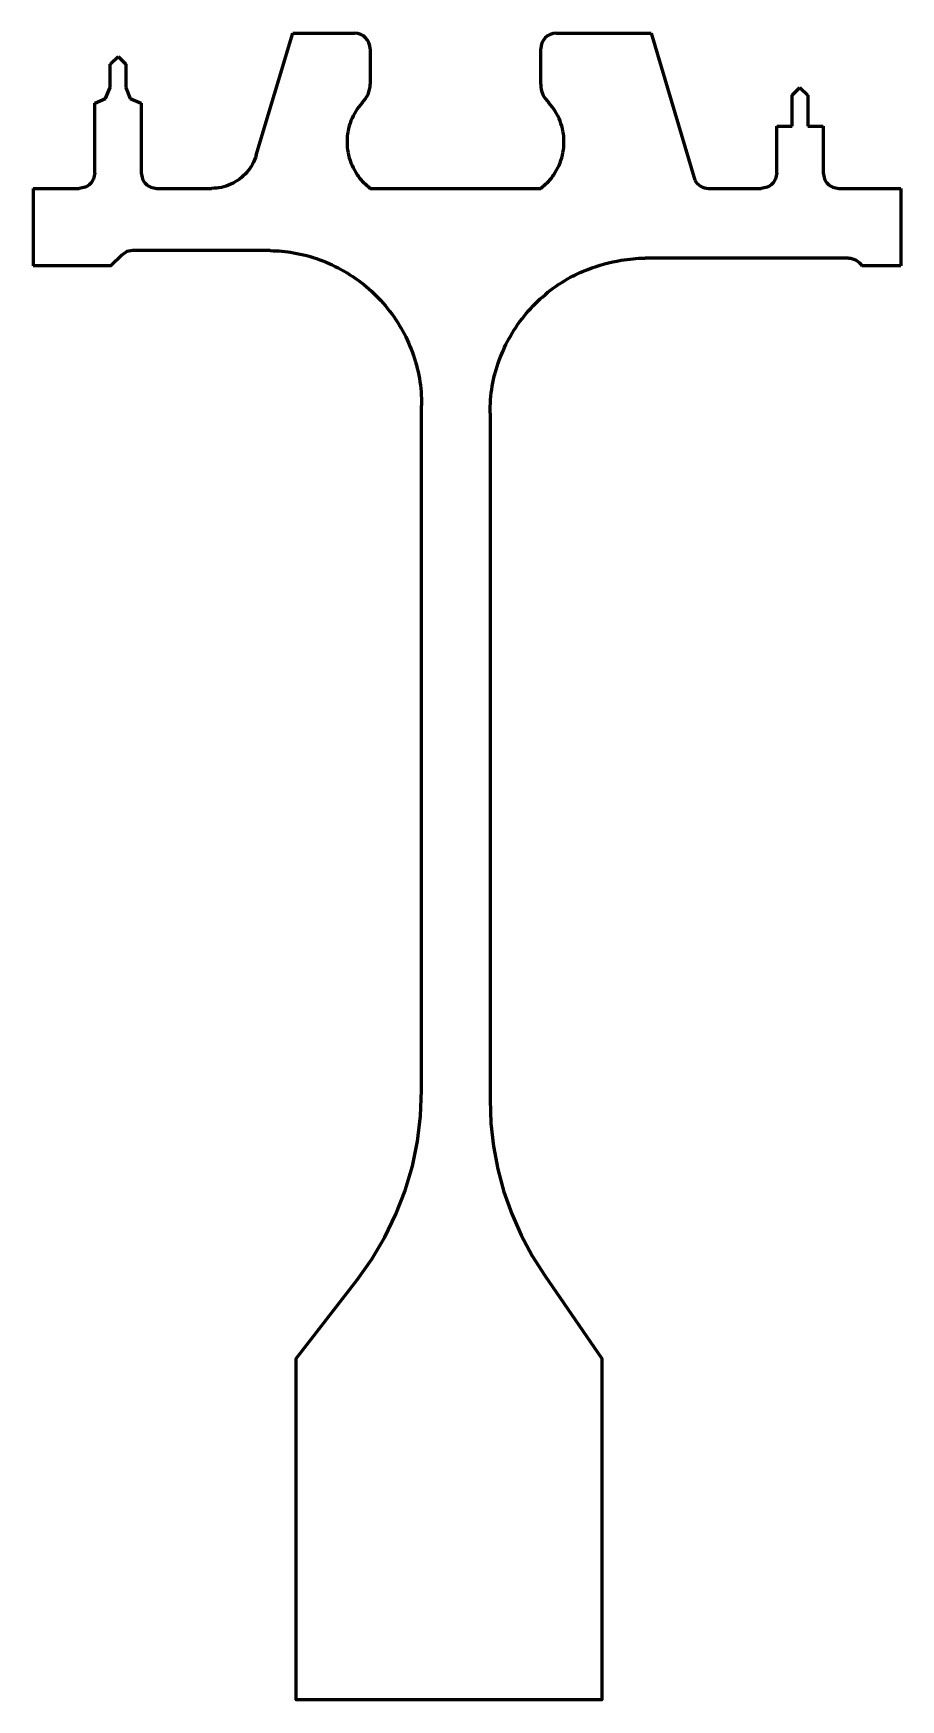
# Model space of a CAD drawing. Header units: millimetres. Extents: x -30 to 26, y 200 to 308.
import ezdxf

# ---------------------------------------------------------------- set-up
doc = ezdxf.new("R2010")
doc.units = ezdxf.units.MM
doc.linetypes.add('K5LT_BASIC', pattern=[0])

msp = doc.modelspace()

# ---------------------------------------------------------------- linework, layer by layer
at = {"color": 150, "linetype": 'K5LT_BASIC', "lineweight": 60, "true_color": 0x0080ff}
for p, q in [((-15.76, 300.05), (-13.4, 307.91)), ((-13.4, 307.91), (-9.4, 307.91)), ((3.6, 307.91), (9.72, 307.91)), ((9.72, 307.91), (12.55, 298.44)), ((-25.17, 305.91), (-24.67, 306.41)), ((-24.67, 306.41), (-24.17, 305.91)), ((-8.4, 306.91), (-8.4, 304.62)), ((2.6, 304.62), (2.6, 306.91)), ((-25.17, 304.41), (-25.17, 305.91)), ((-24.17, 305.91), (-24.17, 304.41)), ((-25.47, 303.7), (-25.17, 304.41)), ((-24.17, 304.41), (-23.88, 303.7)), ((18.83, 303.91), (19.33, 304.41)), ((19.33, 304.41), (19.83, 303.91)), ((-26.17, 303.41), (-25.47, 303.7)), ((-26.17, 298.91), (-26.17, 303.41)), ((-23.88, 303.7), (-23.17, 303.41)), ((-23.17, 303.41), (-23.17, 298.91)), ((18.83, 301.91), (18.83, 303.91)), ((19.83, 303.91), (19.83, 301.91)), ((17.83, 298.91), (17.83, 301.91)), ((17.83, 301.91), (18.83, 301.91)), ((19.83, 301.91), (20.83, 301.91)), ((20.83, 301.91), (20.83, 298.91)), ((-30.14, 297.91), (-30.14, 292.91)), ((-30.14, 297.91), (-27.17, 297.91)), ((-22.17, 297.91), (-18.63, 297.91)), ((-8.4, 297.91), (2.6, 297.91)), ((13.43, 297.91), (16.83, 297.91)), ((21.83, 297.91), (25.83, 297.91)), ((25.83, 297.91), (25.83, 292.91)), ((22.46, 293.41), (9.33, 293.41)), ((25.83, 292.91), (23.33, 292.91)), ((-0.67, 283.41), (-0.67, 255.91))]:
    msp.add_line(p, q, dxfattribs=at)
for points in [[(-14.85, 293.89), (-15.08, 293.91), (-23.72, 293.91), (-24.1, 293.83), (-24.43, 293.61), (-25.14, 292.91), (-30.14, 292.91)], [(-0.67, 255.91), (-0.67, 239.13), (-0.62, 237.62), (-0.45, 236.13), (-0.16, 234.64), (0.23, 233.19), (0.73, 231.77), (1.34, 230.39), (2.05, 229.06), (2.86, 227.78), (6.54, 222.43), (6.54, 200.43), (-13.17, 200.43), (-13.17, 222.43), (-9.25, 227.51), (-8.3, 228.85), (-7.46, 230.26), (-6.75, 231.74), (-6.15, 233.27), (-5.68, 234.85), (-5.35, 236.46), (-5.15, 238.09), (-5.08, 239.73), (-5.08, 255.91), (-5.08, 283.91)]]:
    msp.add_lwpolyline(points, dxfattribs=at)
for centre, radius, start, end in [((-9.4, 306.91), 1, 0, 90), ((3.6, 306.91), 1, 90, 180), ((-10, 304.62), 1.6, 312.1423, 0), ((4.2, 304.62), 1.6, 180, 227.817)]:
    msp.add_arc(centre, radius, start, end, dxfattribs=at)
for points, knots in [([(-8.92, 303.43), (-9.08, 303.26), (-9.35, 302.9), (-9.66, 302.28), (-9.85, 301.6), (-9.92, 300.91), (-9.85, 300.21), (-9.66, 299.54), (-9.35, 298.92), (-8.93, 298.36), (-8.58, 298.05), (-8.4, 297.91)], [0, 0, 0, 0, 0.67959, 1.374244, 2.068897, 2.76355, 3.458203, 4.152857, 4.84751, 5.542163, 6.236816, 6.236816, 6.236816, 6.236816]), ([(2.6, 297.91), (2.79, 298.05), (3.13, 298.36), (3.56, 298.92), (3.87, 299.54), (4.06, 300.21), (4.12, 300.91), (4.06, 301.6), (3.87, 302.27), (3.56, 302.89), (3.28, 303.26), (3.13, 303.43)], [0, 0, 0, 0, 0.694474, 1.38895, 2.083426, 2.7779, 3.472376, 4.16685, 4.861326, 5.555801, 6.235704, 6.235704, 6.235704, 6.235704]), ([(-15.76, 300.05), (-15.87, 299.64), (-16.3, 298.87), (-17.35, 298.1), (-18.21, 297.9), (-18.63, 297.91)], [0, 0, 0, 0, 1.269668, 2.539337, 3.809005, 3.809005, 3.809005, 3.809005]), ([(12.55, 298.44), (12.63, 298.29), (12.88, 298), (13.25, 297.91), (13.43, 297.91)], [0, 0, 0, 0, 0.538036, 1.076073, 1.076073, 1.076073, 1.076073]), ([(-14.85, 293.89), (-14.35, 293.89), (-13.26, 293.79), (-11.64, 293.35), (-10.05, 292.61), (-8.62, 291.61), (-7.38, 290.37), (-6.37, 288.93), (-5.63, 287.35), (-5.18, 285.65), (-5.08, 284.49), (-5.08, 283.91)], [0, 0, 0, 0, 1.514006, 3.257121, 5.000235, 6.74335, 8.486466, 10.22958, 11.972694, 13.71581, 15.458925, 15.458925, 15.458925, 15.458925]), ([(-0.67, 283.41), (-0.66, 283.99), (-0.58, 285.15), (-0.12, 286.85), (0.62, 288.43), (1.63, 289.87), (2.87, 291.1), (4.22, 292.06), (5.87, 292.82), (7.56, 293.29), (8.81, 293.4), (9.33, 293.41)], [0, 0, 0, 0, 1.743115, 3.48623, 5.229344, 6.972459, 8.715575, 10.458689, 11.913287, 14.142357, 15.680585, 15.680585, 15.680585, 15.680585]), ([(22.46, 293.41), (22.63, 293.4), (22.99, 293.32), (23.24, 293.05), (23.33, 292.91)], [0, 0, 0, 0, 0.517638, 1.035276, 1.035276, 1.035276, 1.035276])]:
    msp.add_open_spline(points, degree=3, knots=knots, dxfattribs=at)
for points in [[(-26.17, 298.91), (-26.2, 298.65), (-26.37, 298.11), (-26.92, 297.93), (-27.17, 297.91)], [(-23.17, 298.91), (-23.15, 298.65), (-22.97, 298.11), (-22.43, 297.93), (-22.17, 297.91)], [(17.83, 298.91), (17.8, 298.65), (17.63, 298.11), (17.08, 297.93), (16.83, 297.91)], [(20.83, 298.91), (20.85, 298.65), (21.03, 298.11), (21.57, 297.93), (21.83, 297.91)]]:
    msp.add_open_spline(points, degree=3, dxfattribs=at)

doc.saveas('drawing.dxf')
